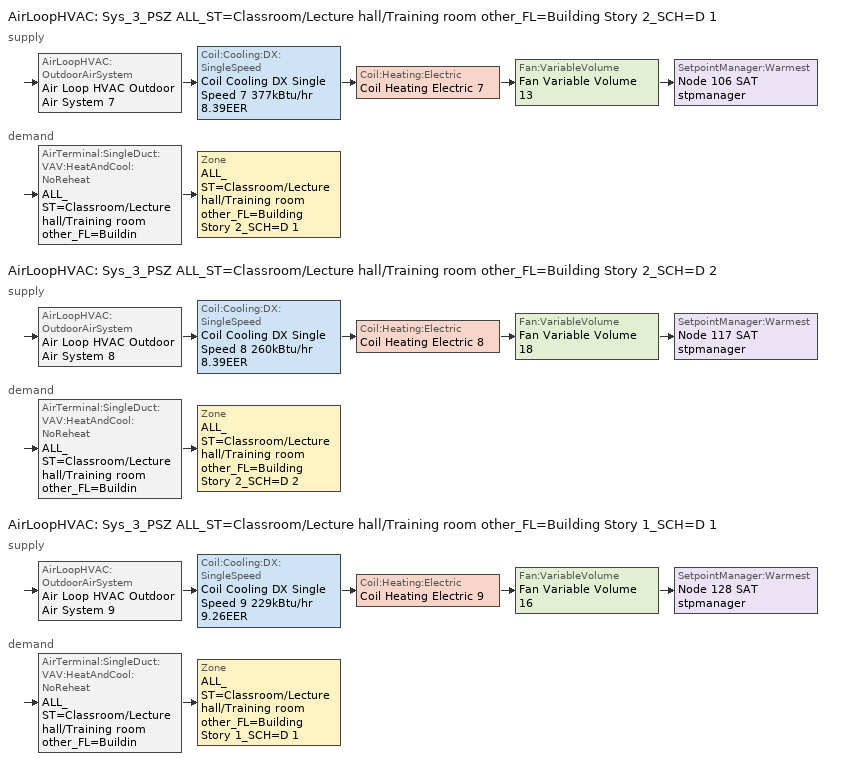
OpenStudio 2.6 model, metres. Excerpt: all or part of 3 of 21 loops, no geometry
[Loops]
AirLoopHVAC 'Sys_3_PSZ ALL_ST=Classroom/Lecture hall/Training room other_FL=Building Story 2_SCH=D 1'
 supply: AirLoopHVAC:OutdoorAirSystem 'Air Loop HVAC Outdoor Air System 7' > Coil:Cooling:DX:SingleSpeed 'Coil Cooling DX Single Speed 7 377kBtu/hr 8.39EER' > Coil:Heating:Electric 'Coil Heating Electric 7' > Fan:VariableVolume 'Fan Variable Volume 13' > SetpointManager:Warmest 'Node 106 SAT stpmanager'
 demand: AirTerminal:SingleDuct:VAV:HeatAndCool:NoReheat 'ALL_ST=Classroom/Lecture hall/Training room other_FL=Building Story 2_SCH=D 1 vav terminal' > Zone 'ALL_ST=Classroom/Lecture hall/Training room other_FL=Building Story 2_SCH=D 1'
AirLoopHVAC 'Sys_3_PSZ ALL_ST=Classroom/Lecture hall/Training room other_FL=Building Story 2_SCH=D 2'
 supply: AirLoopHVAC:OutdoorAirSystem 'Air Loop HVAC Outdoor Air System 8' > Coil:Cooling:DX:SingleSpeed 'Coil Cooling DX Single Speed 8 260kBtu/hr 8.39EER' > Coil:Heating:Electric 'Coil Heating Electric 8' > Fan:VariableVolume 'Fan Variable Volume 18' > SetpointManager:Warmest 'Node 117 SAT stpmanager'
 demand: AirTerminal:SingleDuct:VAV:HeatAndCool:NoReheat 'ALL_ST=Classroom/Lecture hall/Training room other_FL=Building Story 2_SCH=D 2 vav terminal' > Zone 'ALL_ST=Classroom/Lecture hall/Training room other_FL=Building Story 2_SCH=D 2'
AirLoopHVAC 'Sys_3_PSZ ALL_ST=Classroom/Lecture hall/Training room other_FL=Building Story 1_SCH=D 1'
 supply: AirLoopHVAC:OutdoorAirSystem 'Air Loop HVAC Outdoor Air System 9' > Coil:Cooling:DX:SingleSpeed 'Coil Cooling DX Single Speed 9 229kBtu/hr 9.26EER' > Coil:Heating:Electric 'Coil Heating Electric 9' > Fan:VariableVolume 'Fan Variable Volume 16' > SetpointManager:Warmest 'Node 128 SAT stpmanager'
 demand: AirTerminal:SingleDuct:VAV:HeatAndCool:NoReheat 'ALL_ST=Classroom/Lecture hall/Training room other_FL=Building Story 1_SCH=D 1 vav terminal' > Zone 'ALL_ST=Classroom/Lecture hall/Training room other_FL=Building Story 1_SCH=D 1'
[Sizing:Zone] Zone Cooling Design Supply Air Temperature Input Method=SupplyAirTemperature; Zone Cooling Design Supply Air Temperature {C}=13; Zone Cooling Design Supply Air Temperature Difference {deltaC}=11.11; Zone Heating Design Supply Air Temperature Input Method=SupplyAirTemperature; Zone Heating Design Supply Air Temperature {C}=43; Zone Heating Design Supply Air Temperature Difference {deltaC}=11.11; Zone Cooling Design Supply Air Humidity Ratio {kg-H2O/kg-air}=0.0085; Zone Heating Design Supply Air Humidity Ratio {kg-H2O/kg-air}=0.008; Zone Heating Sizing Factor=1.3; Zone Cooling Sizing Factor=1.1; Cooling Design Air Flow Method=DesignDay; Heating Design Air Flow Method=DesignDay; Account for Dedicated Outdoor Air System=No; Dedicated Outdoor Air System Control Strategy=NeutralSupplyAir; Dedicated Outdoor Air Low Setpoint Temperature for Design {C}=autosize; Dedicated Outdoor Air High Setpoint Temperature for Design {C}=autosize
ALL_ST=Classroom/Lecture hall/Training room other_FL=Building Story 2_SCH=D 1; ALL_ST=Classroom/Lecture hall/Training room other_FL=Building Story 2_SCH=D 2; ALL_ST=Classroom/Lecture hall/Training room other_FL=Building Story 1_SCH=D 1
[Zone equipment]
ALL_ST=Classroom/Lecture hall/Training room other_FL=Building Story 2_SCH=D 1: ALL_ST=Classroom/Lecture hall/Training room other_FL=Building Story 2_SCH=D 1 erv doas, Zone HVAC Baseboard Convective Electric 13, ALL_ST=Classroom/Lecture hall/Training room other_FL=Building Story 2_SCH=D 1 vav terminal
ALL_ST=Classroom/Lecture hall/Training room other_FL=Building Story 2_SCH=D 2: ALL_ST=Classroom/Lecture hall/Training room other_FL=Building Story 2_SCH=D 2 erv doas, Zone HVAC Baseboard Convective Electric 14, ALL_ST=Classroom/Lecture hall/Training room other_FL=Building Story 2_SCH=D 2 vav terminal
ALL_ST=Classroom/Lecture hall/Training room other_FL=Building Story 1_SCH=D 1: ALL_ST=Classroom/Lecture hall/Training room other_FL=Building Story 1_SCH=D 1 erv doas, Zone HVAC Baseboard Convective Electric 15, ALL_ST=Classroom/Lecture hall/Training room other_FL=Building Story 1_SCH=D 1 vav terminal
[AirLoopHVAC] Design Supply Air Flow Rate {m3/s}=AutoSize
Name | Availability Schedule
Sys_3_PSZ ALL_ST=Classroom/Lecture hall/Training room other_FL=Building Story 2_SCH=D 1 | Sys_3_PSZ ALL_ST=Classroom/Lecture hall/Training room other_FL=Building Story 2_SCH=D 1 Occ Sch
Sys_3_PSZ ALL_ST=Classroom/Lecture hall/Training room other_FL=Building Story 2_SCH=D 2 | Sys_3_PSZ ALL_ST=Classroom/Lecture hall/Training room other_FL=Building Story 2_SCH=D 2 Occ Sch
Sys_3_PSZ ALL_ST=Classroom/Lecture hall/Training room other_FL=Building Story 1_SCH=D 1 | Sys_3_PSZ ALL_ST=Classroom/Lecture hall/Training room other_FL=Building Story 1_SCH=D 1 Occ Sch
[Sizing:System] Type of Load to Size On=Sensible; Design Outdoor Air Flow Rate {m3/s}=Autosize; Minimum System Air Flow Ratio=1; Preheat Design Temperature {C}=7; Preheat Design Humidity Ratio {kg-H2O/kg-Air}=0.008; Precool Design Temperature {C}=13; Precool Design Humidity Ratio {kg-H2O/kg-Air}=0.008; Central Cooling Design Supply Air Temperature {C}=13; Central Heating Design Supply Air Temperature {C}=43; Sizing Option=NonCoincident; 100% Outdoor Air in Cooling=No; 100% Outdoor Air in Heating=No; Central Cooling Design Supply Air Humidity Ratio {kg-H2O/kg-Air}=0.0085; Central Heating Design Supply Air Humidity Ratio {kg-H2O/kg-Air}=0.008; Cooling Design Air Flow Method=DesignDay; Cooling Design Air Flow Rate {m3/s}=0; Heating Design Air Flow Method=DesignDay; Heating Design Air Flow Rate {m3/s}=0; System Outdoor Air Method=ZoneSum; Zone Maximum Outdoor Air Fraction=1; Cooling Supply Air Flow Rate Per Floor Area {m3/s-m2}=0.00996765; Cooling Fraction of Autosized Cooling Supply Air Flow Rate=1; Cooling Supply Air Flow Rate Per Unit Cooling Capacity {m3/s-W}=3.94755e-05; Heating Supply Air Flow Rate Per Floor Area {m3/s-m2}=0.00996765; Heating Fraction of Autosized Heating Supply Air Flow Rate=1; Heating Fraction of Autosized Cooling Supply Air Flow Rate=1; Heating Supply Air Flow Rate Per Unit Heating Capacity {m3/s-W}=3.15882e-05; Cooling Design Capacity Method=CoolingDesignCapacity; Cooling Design Capacity {W}=autosize; Cooling Design Capacity Per Floor Area {W/m2}=234.7; Fraction of Autosized Cooling Design Capacity=1; Heating Design Capacity Method=HeatingDesignCapacity; Heating Design Capacity {W}=autosize; Heating Design Capacity Per Floor Area {W/m2}=157; Fraction of Autosized Heating Design Capacity=1; Central Cooling Capacity Control Method=OnOff
Sys_3_PSZ ALL_ST=Classroom/Lecture hall/Training room other_FL=Building Story 2_SCH=D 1; Sys_3_PSZ ALL_ST=Classroom/Lecture hall/Training room other_FL=Building Story 2_SCH=D 2; Sys_3_PSZ ALL_ST=Classroom/Lecture hall/Training room other_FL=Building Story 1_SCH=D 1
[Coil:Heating:Electric] Availability Schedule=Always On Discrete
Coil Heating Electric 7; Coil Heating Electric 8; Coil Heating Electric 9
[Coil:Cooling:DX:SingleSpeed] Availability Schedule=Always On Discrete; Rated Total Cooling Capacity {W}=autosize; Rated Sensible Heat Ratio=autosize; Rated Air Flow Rate {m3/s}=autosize; Rated Evaporator Fan Power Per Volume Flow Rate {W/(m3/s)}=773.3; Total Cooling Capacity Function of Temperature Curve=DXCOOL-NECB2011-REF-CAPFT; Total Cooling Capacity Function of Flow Fraction Curve=DXCOOL-NECB2011-REF-CAPFFLOW; Energy Input Ratio Function of Temperature Curve=DXCOOL-NECB2011-REF-COOLEIRFT; Energy Input Ratio Function of Flow Fraction Curve=DXCOOL-NECB2011-REF-COOLEIRFFLOW; Part Load Fraction Correlation Curve=DXCOOL-NECB2011-REF-COOLPLFFPLR; Condenser Type=AirCooled; Evaporative Condenser Effectiveness=0; Evaporative Condenser Air Flow Rate {m3/s}=Autosize; Evaporative Condenser Pump Rated Power Consumption {W}=Autosize; Crankcase Heater Capacity {W}=0; Maximum Outdoor Dry-Bulb Temperature for Crankcase Heater Operation {C}=0; Basin Heater Capacity {W/K}=0; Basin Heater Setpoint Temperature {C}=10
Name | Rated COP {W/W}
Coil Cooling DX Single Speed 7 377kBtu/hr 8.39EER | 3.08363
Coil Cooling DX Single Speed 8 260kBtu/hr 8.39EER | 3.00665
Coil Cooling DX Single Speed 9 229kBtu/hr 9.26EER | 3.29602
[Controller:OutdoorAir] Minimum Outdoor Air Flow Rate {m3/s}=0; Maximum Outdoor Air Flow Rate {m3/s}=0; Economizer Control Type=DifferentialEnthalpy; Economizer Control Action Type=ModulateFlow; Lockout Type=NoLockout; Minimum Limit Type=FixedMinimum; High Humidity Control=No; Heat Recovery Bypass Control Type=BypassWhenOAFlowGreaterThanMinimum
Name | Minimum Outdoor Air Schedule | Controller Mechanical Ventilation
Controller Outdoor Air 7 | Sys_3_PSZ ALL_ST=Classroom/Lecture hall/Training room other_FL=Building Story 2_SCH=D 1 Occ Sch | Controller Mechanical Ventilation 7
Controller Outdoor Air 8 | Sys_3_PSZ ALL_ST=Classroom/Lecture hall/Training room other_FL=Building Story 2_SCH=D 2 Occ Sch | Controller Mechanical Ventilation 8
Controller Outdoor Air 9 | Sys_3_PSZ ALL_ST=Classroom/Lecture hall/Training room other_FL=Building Story 1_SCH=D 1 Occ Sch | Controller Mechanical Ventilation 9
[Controller:MechanicalVentilation] Availability Schedule=Always On Discrete; System Outdoor Air Method=ZoneSum
Controller Mechanical Ventilation 7; Controller Mechanical Ventilation 8; Controller Mechanical Ventilation 9
[AirLoopHVAC:OutdoorAirSystem]
Name | Controller
Air Loop HVAC Outdoor Air System 7 | Controller Outdoor Air 7
Air Loop HVAC Outdoor Air System 8 | Controller Outdoor Air 8
Air Loop HVAC Outdoor Air System 9 | Controller Outdoor Air 9
[ZoneHVAC:Baseboard:Convective:Electric] Availability Schedule=Always On Discrete; Nominal Capacity {W}=autosize; Efficiency=1
Zone HVAC Baseboard Convective Electric 13; Zone HVAC Baseboard Convective Electric 14; Zone HVAC Baseboard Convective Electric 15
[HeatExchanger:AirToAir:SensibleAndLatent] Availability Schedule=Always On Discrete; Nominal Supply Air Flow Rate {m3/s}=autosize; Sensible Effectiveness at 100% Heating Air Flow=0.76; Latent Effectiveness at 100% Heating Air Flow=0.75; Sensible Effectiveness at 75% Heating Air Flow=0.81; Latent Effectiveness at 75% Heating Air Flow=0.75; Sensible Effectiveness at 100% Cooling Air Flow=0.76; Latent Effectiveness at 100% Cooling Air Flow=0.75; Sensible Effectiveness at 75% Cooling Air Flow=0.81; Latent Effectiveness at 75% Cooling Air Flow=0.75; Nominal Electric Power {W}=0; Supply Air Outlet Temperature Control=No; Heat Exchanger Type=Rotary; Frost Control Type=ExhaustAirRecirculation; Threshold Temperature {C}=-23.3; Initial Defrost Time Fraction=0.167; Rate of Defrost Time Fraction Increase {1/K}=0.012; Economizer Lockout=No
ALL_ST=Classroom/Lecture hall/Training room other_FL=Building Story 2_SCH=D 1 erv hx; ALL_ST=Classroom/Lecture hall/Training room other_FL=Building Story 1_SCH=D 1 erv hx; ALL_ST=Classroom/Lecture hall/Training room other_FL=Building Story 2_SCH=D 2 erv hx
[Fan:VariableVolume] Availability Schedule=Always On Discrete; Fan Efficiency=0.7; Pressure Rise {Pa}=640; Maximum Flow Rate {m3/s}=Autosize; Fan Power Minimum Flow Rate Input Method=Fraction; Fan Power Minimum Flow Fraction=0.3; Fan Power Minimum Air Flow Rate {m3/s}=0; Motor Efficiency=0.9; Motor In Airstream Fraction=1; Fan Power Coefficient 1=0.0407599; Fan Power Coefficient 2=0.088045; Fan Power Coefficient 3=-0.0729261; Fan Power Coefficient 4=0.94374; Fan Power Coefficient 5=0
Fan Variable Volume 13; Fan Variable Volume 16; Fan Variable Volume 18
[SetpointManager:Warmest] Control Variable=Temperature; Minimum Setpoint Temperature {C}=12; Maximum Setpoint Temperature {C}=35; Strategy=MaximumTemperature
Node 106 SAT stpmanager; Node 128 SAT stpmanager; Node 117 SAT stpmanager
[AirTerminal:SingleDuct:VAV:HeatAndCool:NoReheat] Availability Schedule=Always On Discrete; Maximum Air Flow Rate {m3/s}=autosize; Zone Minimum Air Flow Fraction=0.05
ALL_ST=Classroom/Lecture hall/Training room other_FL=Building Story 2_SCH=D 1 vav terminal; ALL_ST=Classroom/Lecture hall/Training room other_FL=Building Story 1_SCH=D 1 vav terminal; ALL_ST=Classroom/Lecture hall/Training room other_FL=Building Story 2_SCH=D 2 vav terminal
[ZoneHVAC:EnergyRecoveryVentilator:Controller] Temperature High Limit {C}=19; Temperature Low Limit {C}=13; Exhaust Air Temperature Limit=NoExhaustAirTemperatureLimit; Exhaust Air Enthalpy Limit=NoExhaustAirEnthalpyLimit; Time of Day Economizer Flow Control Schedule=Always Off Discrete; High Humidity Control Flag=No; High Humidity Outdoor Air Flow Ratio=1; Control High Indoor Humidity Based on Outdoor Humidity Ratio=Yes
Name | Electronic Enthalpy Limit Curve
ALL_ST=Classroom/Lecture hall/Training room other_FL=Building Story 2_SCH=D 1 erv contr | Curve Cubic 20
ALL_ST=Classroom/Lecture hall/Training room other_FL=Building Story 1_SCH=D 1 erv contr | Curve Cubic 23
ALL_ST=Classroom/Lecture hall/Training room other_FL=Building Story 2_SCH=D 2 erv contr | Curve Cubic 26
[Fan:OnOff] Availability Schedule=Always On Discrete; Fan Efficiency=0.75; Pressure Rise {Pa}=200; Maximum Flow Rate {m3/s}=autosize; Motor Efficiency=0.9; Motor In Airstream Fraction=1
Name | Fan Power Ratio Function of Speed Ratio Curve | Fan Efficiency Ratio Function of Speed Ratio Curve
ALL_ST=Classroom/Lecture hall/Training room other_FL=Building Story 2_SCH=D 1 erv sup fan | Fan On Off Power Curve 36 | Fan On Off Efficiency Curve 36
ALL_ST=Classroom/Lecture hall/Training room other_FL=Building Story 2_SCH=D 1 erv exh fan | Fan On Off Power Curve 37 | Fan On Off Efficiency Curve 37
ALL_ST=Classroom/Lecture hall/Training room other_FL=Building Story 1_SCH=D 1 erv sup fan | Fan On Off Power Curve 42 | Fan On Off Efficiency Curve 42
ALL_ST=Classroom/Lecture hall/Training room other_FL=Building Story 1_SCH=D 1 erv exh fan | Fan On Off Power Curve 43 | Fan On Off Efficiency Curve 43
ALL_ST=Classroom/Lecture hall/Training room other_FL=Building Story 2_SCH=D 2 erv sup fan | Fan On Off Power Curve 48 | Fan On Off Efficiency Curve 48
ALL_ST=Classroom/Lecture hall/Training room other_FL=Building Story 2_SCH=D 2 erv exh fan | Fan On Off Power Curve 49 | Fan On Off Efficiency Curve 49
[ZoneHVAC:EnergyRecoveryVentilator] Supply Air Flow Rate {m3/s}=autosize; Exhaust Air Flow Rate {m3/s}=autosize; Ventilation Rate per Unit Floor Area {m3/s-m2}=0.00278384; Ventilation Rate per Occupant {m3/s-person}=0
Name | Availability Schedule | Heat Exchanger | Supply Air Fan | Exhaust Air Fan | Controller
ALL_ST=Classroom/Lecture hall/Training room other_FL=Building Story 2_SCH=D 1 erv doas | Sys_3_PSZ ALL_ST=Classroom/Lecture hall/Training room other_FL=Building Story 2_SCH=D 1 Occ Sch | ALL_ST=Classroom/Lecture hall/Training room other_FL=Building Story 2_SCH=D 1 erv hx | ALL_ST=Classroom/Lecture hall/Training room other_FL=Building Story 2_SCH=D 1 erv sup fan | ALL_ST=Classroom/Lecture hall/Training room other_FL=Building Story 2_SCH=D 1 erv exh fan | ALL_ST=Classroom/Lecture hall/Training room other_FL=Building Story 2_SCH=D 1 erv contr
ALL_ST=Classroom/Lecture hall/Training room other_FL=Building Story 1_SCH=D 1 erv doas | Sys_3_PSZ ALL_ST=Classroom/Lecture hall/Training room other_FL=Building Story 1_SCH=D 1 Occ Sch | ALL_ST=Classroom/Lecture hall/Training room other_FL=Building Story 1_SCH=D 1 erv hx | ALL_ST=Classroom/Lecture hall/Training room other_FL=Building Story 1_SCH=D 1 erv sup fan | ALL_ST=Classroom/Lecture hall/Training room other_FL=Building Story 1_SCH=D 1 erv exh fan | ALL_ST=Classroom/Lecture hall/Training room other_FL=Building Story 1_SCH=D 1 erv contr
ALL_ST=Classroom/Lecture hall/Training room other_FL=Building Story 2_SCH=D 2 erv doas | Sys_3_PSZ ALL_ST=Classroom/Lecture hall/Training room other_FL=Building Story 2_SCH=D 2 Occ Sch | ALL_ST=Classroom/Lecture hall/Training room other_FL=Building Story 2_SCH=D 2 erv hx | ALL_ST=Classroom/Lecture hall/Training room other_FL=Building Story 2_SCH=D 2 erv sup fan | ALL_ST=Classroom/Lecture hall/Training room other_FL=Building Story 2_SCH=D 2 erv exh fan | ALL_ST=Classroom/Lecture hall/Training room other_FL=Building Story 2_SCH=D 2 erv contr
[Schedule:Ruleset]
Name | Default Day Schedule | Summer Design Day Schedule | Winter Design Day Schedule
Sys_3_PSZ ALL_ST=Classroom/Lecture hall/Training room other_FL=Building Story 1_SCH=D 1 Occ Sch | Sys_3_PSZ ALL_ST=Classroom/Lecture hall/Training room other_FL=Building Story 1_SCH=D 1 Occ Sch Default | Sys_3_PSZ ALL_ST=Classroom/Lecture hall/Training room other_FL=Building Story 1_SCH=D 1 Occ Sch Summer Design Day | Sys_3_PSZ ALL_ST=Classroom/Lecture hall/Training room other_FL=Building Story 1_SCH=D 1 Occ Sch Winter Design Day
Sys_3_PSZ ALL_ST=Classroom/Lecture hall/Training room other_FL=Building Story 2_SCH=D 1 Occ Sch | Sys_3_PSZ ALL_ST=Classroom/Lecture hall/Training room other_FL=Building Story 2_SCH=D 1 Occ Sch Default | Sys_3_PSZ ALL_ST=Classroom/Lecture hall/Training room other_FL=Building Story 2_SCH=D 1 Occ Sch Summer Design Day | Sys_3_PSZ ALL_ST=Classroom/Lecture hall/Training room other_FL=Building Story 2_SCH=D 1 Occ Sch Winter Design Day
Sys_3_PSZ ALL_ST=Classroom/Lecture hall/Training room other_FL=Building Story 2_SCH=D 2 Occ Sch | Sys_3_PSZ ALL_ST=Classroom/Lecture hall/Training room other_FL=Building Story 2_SCH=D 2 Occ Sch Default | Sys_3_PSZ ALL_ST=Classroom/Lecture hall/Training room other_FL=Building Story 2_SCH=D 2 Occ Sch Summer Design Day | Sys_3_PSZ ALL_ST=Classroom/Lecture hall/Training room other_FL=Building Story 2_SCH=D 2 Occ Sch Winter Design Day
[Schedule:Day]
Sys_3_PSZ ALL_ST=Classroom/Lecture hall/Training room other_FL=Building Story 2_SCH=D 1 Occ Sch Default; Sys_3_PSZ ALL_ST=Classroom/Lecture hall/Training room other_FL=Building Story 2_SCH=D 1 Occ Sch Winter Design Day; Sys_3_PSZ ALL_ST=Classroom/Lecture hall/Training room other_FL=Building Story 2_SCH=D 1 Occ Sch Summer Design Day; Sys_3_PSZ ALL_ST=Classroom/Lecture hall/Training room other_FL=Building Story 2_SCH=D 2 Occ Sch Default; Sys_3_PSZ ALL_ST=Classroom/Lecture hall/Training room other_FL=Building Story 2_SCH=D 2 Occ Sch Winter Design Day; Sys_3_PSZ ALL_ST=Classroom/Lecture hall/Training room other_FL=Building Story 2_SCH=D 2 Occ Sch Summer Design Day: 24, 0, 1
[Schedule:Rule] Date Specification Type=DateRange; Start Month=1; Start Day=1; End Month=12
Name | Schedule Ruleset | Rule Order | Day Schedule | Apply Monday | End Day | Apply Tuesday | Apply Wednesday | Apply Thursday | Apply Friday | Apply Saturday | Apply Sunday
Sys_3_PSZ ALL_ST=Classroom/Lecture hall/Training room other_FL=Building Story 2_SCH=D 1 Occ Sch Monday Rule | Sys_3_PSZ ALL_ST=Classroom/Lecture hall/Training room other_FL=Building Story 2_SCH=D 1 Occ Sch | 6 | Sys_3_PSZ ALL_ST=Classroom/Lecture hall/Training room other_FL=Building Story 2_SCH=D 1 Occ Sch Monday | Yes | 25
Sys_3_PSZ ALL_ST=Classroom/Lecture hall/Training room other_FL=Building Story 2_SCH=D 1 Occ Sch Tuesday Rule | Sys_3_PSZ ALL_ST=Classroom/Lecture hall/Training room other_FL=Building Story 2_SCH=D 1 Occ Sch | 5 | Sys_3_PSZ ALL_ST=Classroom/Lecture hall/Training room other_FL=Building Story 2_SCH=D 1 Occ Sch Tuesday |  | 26 | Yes
Sys_3_PSZ ALL_ST=Classroom/Lecture hall/Training room other_FL=Building Story 2_SCH=D 1 Occ Sch Wednesday Rule | Sys_3_PSZ ALL_ST=Classroom/Lecture hall/Training room other_FL=Building Story 2_SCH=D 1 Occ Sch | 4 | Sys_3_PSZ ALL_ST=Classroom/Lecture hall/Training room other_FL=Building Story 2_SCH=D 1 Occ Sch Wednesday |  | 27 |  | Yes
Sys_3_PSZ ALL_ST=Classroom/Lecture hall/Training room other_FL=Building Story 2_SCH=D 1 Occ Sch Thursday Rule | Sys_3_PSZ ALL_ST=Classroom/Lecture hall/Training room other_FL=Building Story 2_SCH=D 1 Occ Sch | 3 | Sys_3_PSZ ALL_ST=Classroom/Lecture hall/Training room other_FL=Building Story 2_SCH=D 1 Occ Sch Thursday |  | 28 |  |  | Yes
Sys_3_PSZ ALL_ST=Classroom/Lecture hall/Training room other_FL=Building Story 2_SCH=D 1 Occ Sch Friday Rule | Sys_3_PSZ ALL_ST=Classroom/Lecture hall/Training room other_FL=Building Story 2_SCH=D 1 Occ Sch | 2 | Sys_3_PSZ ALL_ST=Classroom/Lecture hall/Training room other_FL=Building Story 2_SCH=D 1 Occ Sch Friday |  | 29 |  |  |  | Yes
Sys_3_PSZ ALL_ST=Classroom/Lecture hall/Training room other_FL=Building Story 2_SCH=D 1 Occ Sch Saturday Rule | Sys_3_PSZ ALL_ST=Classroom/Lecture hall/Training room other_FL=Building Story 2_SCH=D 1 Occ Sch | 1 | Sys_3_PSZ ALL_ST=Classroom/Lecture hall/Training room other_FL=Building Story 2_SCH=D 1 Occ Sch Saturday |  | 30 |  |  |  |  | Yes
Sys_3_PSZ ALL_ST=Classroom/Lecture hall/Training room other_FL=Building Story 2_SCH=D 1 Occ Sch Sunday Rule | Sys_3_PSZ ALL_ST=Classroom/Lecture hall/Training room other_FL=Building Story 2_SCH=D 1 Occ Sch | 0 | Sys_3_PSZ ALL_ST=Classroom/Lecture hall/Training room other_FL=Building Story 2_SCH=D 1 Occ Sch Sunday |  | 31 |  |  |  |  |  | Yes
Sys_3_PSZ ALL_ST=Classroom/Lecture hall/Training room other_FL=Building Story 2_SCH=D 2 Occ Sch Monday Rule | Sys_3_PSZ ALL_ST=Classroom/Lecture hall/Training room other_FL=Building Story 2_SCH=D 2 Occ Sch | 6 | Sys_3_PSZ ALL_ST=Classroom/Lecture hall/Training room other_FL=Building Story 2_SCH=D 2 Occ Sch Monday | Yes | 25
Sys_3_PSZ ALL_ST=Classroom/Lecture hall/Training room other_FL=Building Story 2_SCH=D 2 Occ Sch Tuesday Rule | Sys_3_PSZ ALL_ST=Classroom/Lecture hall/Training room other_FL=Building Story 2_SCH=D 2 Occ Sch | 5 | Sys_3_PSZ ALL_ST=Classroom/Lecture hall/Training room other_FL=Building Story 2_SCH=D 2 Occ Sch Tuesday |  | 26 | Yes
[Schedule:Constant]
Name | Value
Always On Discrete | 1
Always Off Discrete | 0
[Curve:Biquadratic] Minimum Value of x=13; Maximum Value of x=24; Minimum Value of y=24; Maximum Value of y=46
Name | Coefficient1 Constant | Coefficient2 x | Coefficient3 x**2 | Coefficient4 y | Coefficient5 y**2 | Coefficient6 x*y
DXCOOL-NECB2011-REF-CAPFT | 0.867905 | 0.0142459 | 0.00055436 | -0.0075575 | 3.3e-05 | -0.0001918
DXCOOL-NECB2011-REF-COOLEIRFT | 0.116936 | 0.0284933 | -0.0004112 | 0.0214108 | 0.00016103 | -0.0006791
[Curve:Quadratic] Coefficient1 Constant=1; Coefficient2 x=0; Coefficient3 x**2=0; Minimum Value of x=0; Maximum Value of x=1
DXCOOL-NECB2011-REF-CAPFFLOW; DXCOOL-NECB2011-REF-COOLEIRFFLOW
[Curve:Cubic]
Name | Coefficient1 Constant | Coefficient2 x | Coefficient3 x**2 | Coefficient4 x**3 | Minimum Value of x | Maximum Value of x
DXCOOL-NECB2011-REF-COOLPLFFPLR | 0.0277 | 4.9151 | -8.184 | 4.2702 | 0.7 | 1
Fan On Off Efficiency Curve 36; Fan On Off Efficiency Curve 37; Fan On Off Efficiency Curve 42; Fan On Off Efficiency Curve 43; Fan On Off Efficiency Curve 48; Fan On Off Efficiency Curve 49 | 1 | 0 | 0 | 0 | 0 | 1
Curve Cubic 20; Curve Cubic 23; Curve Cubic 26 | 0.013427 | -0.00047892 | 5.3352e-05 | -1.8103e-06 | 16.6 | 29.13
[Curve:Exponent] Coefficient1 Constant=1; Coefficient2 Constant=0; Coefficient3 Constant=0; Minimum Value of x=0; Maximum Value of x=1
Fan On Off Power Curve 36; Fan On Off Power Curve 37; Fan On Off Power Curve 42; Fan On Off Power Curve 43; Fan On Off Power Curve 48; Fan On Off Power Curve 49
